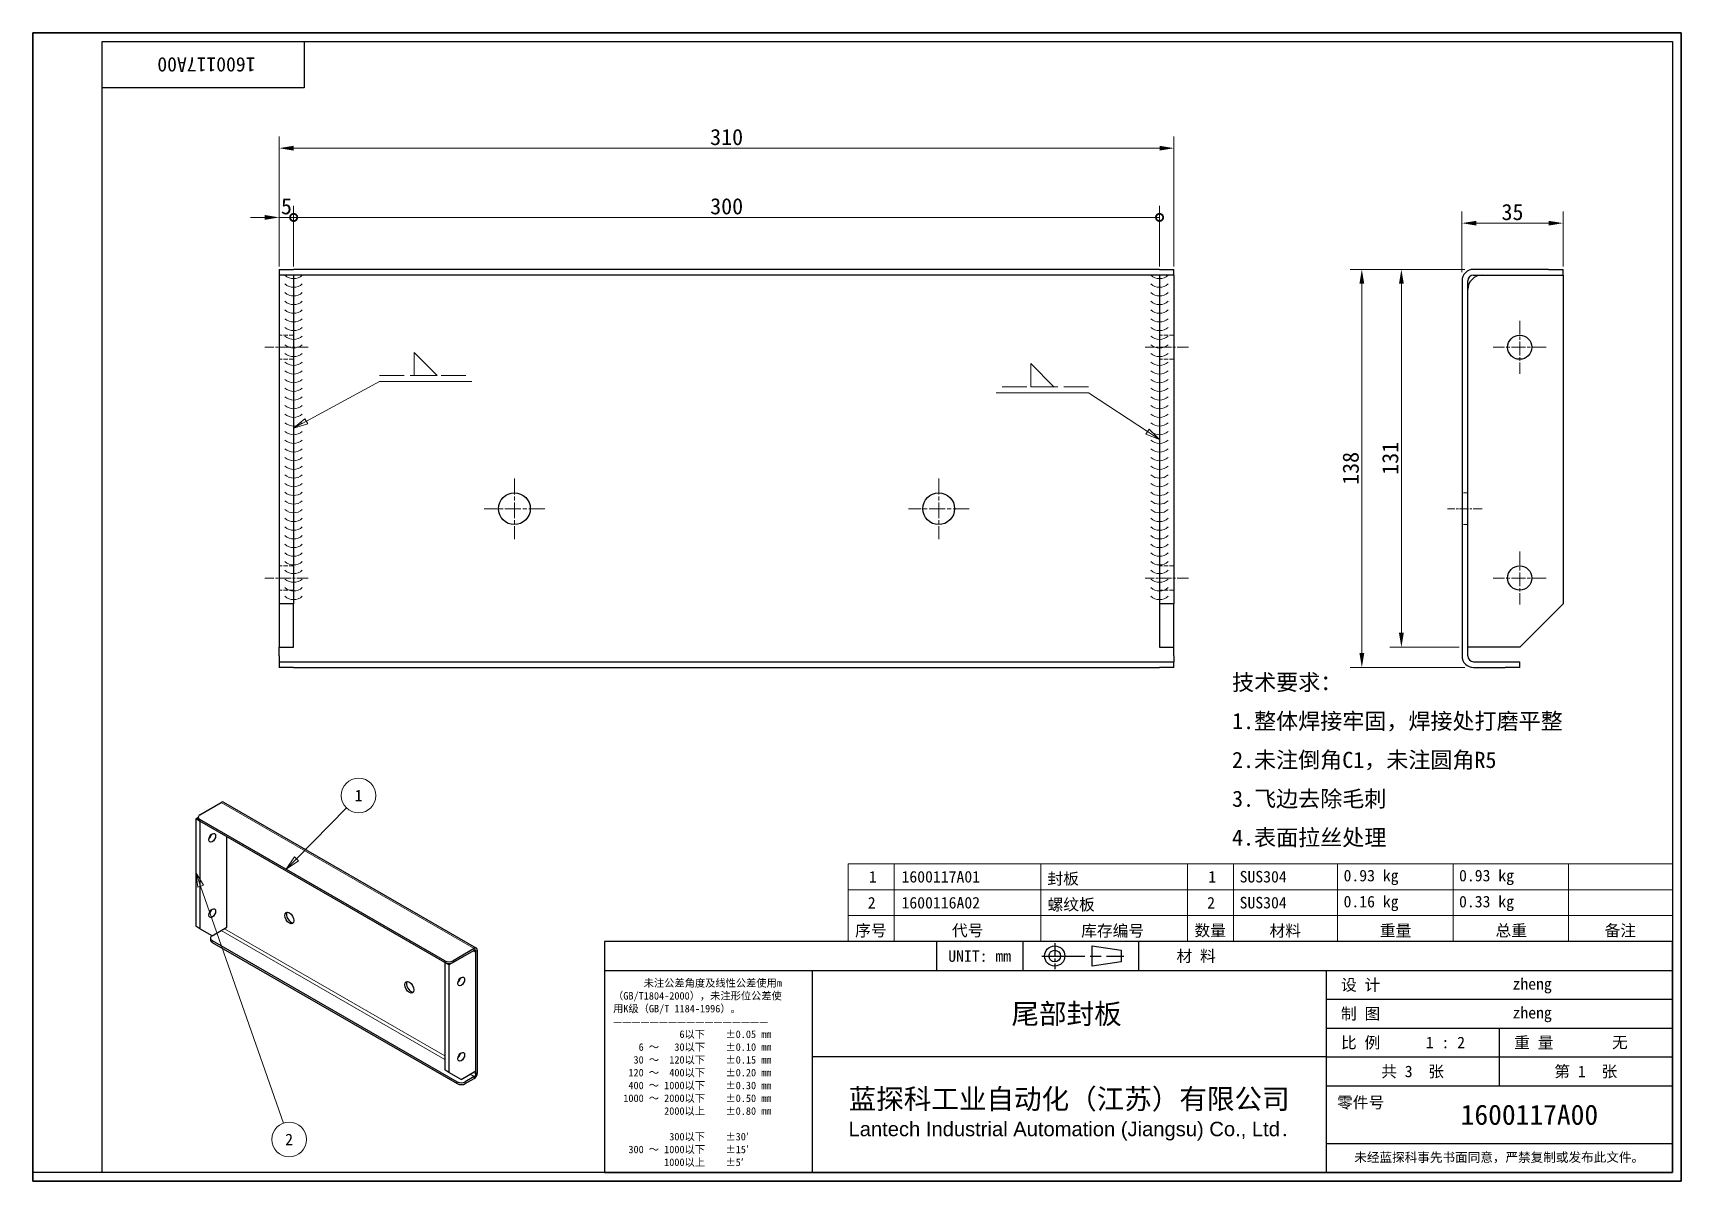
# Model space of a CAD drawing. Header units: millimetres. Extents: x 12 to 583, y 11 to 409.
import ezdxf
from ezdxf.enums import TextEntityAlignment as Align

# ---------------------------------------------------------------- set-up
doc = ezdxf.new("R2010")
doc.units = ezdxf.units.MM
doc.header["$LTSCALE"] = 2
doc.linetypes.add('CHAIN', pattern=[0.3543, 0.2362, -0.0295, 0.0591, -0.0295])
doc.linetypes.add('DASHED', pattern=[0.2067, 0.1654, -0.0413])
for name, color, linetype, lineweight in [('1', 7, 'Continuous', 18), ('可见 (ISO)', 7, 'Continuous', 25), ('可见窄的 (ISO)', 7, 'Continuous', 18), ('图框 (ISO)', 7, 'Continuous', 35), ('标题 (ISO)', 7, 'Continuous', 25)]:
    doc.layers.add(name, color=color, linetype=linetype, lineweight=lineweight)
for name, color, linetype, lineweight, true_color in [('中心标记 (ISO)', 1, 'CHAIN', 18, 0xff0000), ('中心线 (ISO)', 1, 'CHAIN', 18, 0xff0000), ('尺寸 (ISO)', 7, 'Continuous', 18, 0x008000), ('符号 (ISO)', 7, 'Continuous', 18, 0x008000), ('隐藏 (ISO)', 5, 'DASHED', 18, 0x0000ff)]:
    doc.layers.add(name, color=color, linetype=linetype, lineweight=lineweight, true_color=true_color)
doc.styles.add('文本样式164', font='SimSun.ttf')
doc.styles.add('文本样式165', font='SimSun.ttf')
doc.styles.add('文本样式74', font='SimSun.ttf')
doc.styles.add('最新国标', font='simfang.ttf')
doc.styles.add('注释文本 (ISO)', font='simfang.ttf')
doc.dimstyles.new('默认 (GB)', dxfattribs={"dimscale": 2, "dimtxt": 2.8, "dimasz": 2.5, "dimexe": 2, "dimexo": 1.5, "dimgap": 0.5, "dimtad": 1, "dimtoh": 1, "dimdsep": 46, "dimtxsty": '最新国标', "dimcen": 0.09, "dimdle": 10, "dimclrd": 256, "dimclre": 256, "dimclrt": 256, "dimaunit": 1, "dimadec": 3, "dimazin": 2, "dimtfac": 0.535714, "dimtdec": 3, "dimtmove": 0, "dimatfit": 3, "dimfxl": 0, "dimtolj": 1, "dimlwd": -1, "dimlwe": -1, "dimarcsym": 0})

# ---------------------------------------------------------------- blocks, each defined once
blk = doc.blocks.new('图框 最新国标')
at = {"layer": '图框 (ISO)'}
for p, q in [((6, 7), (6, 204.5)), ((6, 204.5), (291.5, 204.5)), ((291.5, 204.5), (291.5, 5.5)), ((6, 7), (6, 5.5)), ((6, 7), (6, 5.5)), ((291.5, 5.5), (6, 5.5))]:
    blk.add_line(p, q, dxfattribs=at)
at = {"layer": '图框 (ISO)', "color": 7, "linetype": 'Continuous', "lineweight": 25}
for p, q in [((18, 203), (290, 203)), ((18, 7), (18, 203)), ((18, 203), (290, 203)), ((53, 203), (53, 195)), ((290, 203), (290, 7)), ((290, 203), (290, 7)), ((53, 195), (18, 195)), ((290, 7), (6, 7)), ((290, 7), (18, 7))]:
    blk.add_line(p, q, dxfattribs=at)
at = {"layer": '图框 (ISO)', "style": '文本样式74'}
blk.add_attdef('零件代号_001', (44.55, 200.25), '', height=2.5, rotation=180, dxfattribs=at)
blk = doc.blocks.new('标题栏 最新国标')
at = {"layer": '标题 (ISO)'}
for p, q in [((381.98, -183.84), (196.98, -183.84)), ((196.98, -183.84), (196.98, -223.84)), ((254.48, -183.84), (254.48, -188.84)), ((269.48, -183.84), (269.48, -188.84)), ((281.48, -188.09), (281.48, -184.59)), ((281.48, -184.59), (286.48, -185.34)), ((286.48, -185.34), (286.48, -187.34)), ((289.48, -183.84), (289.48, -188.84)), ((381.98, -223.84), (381.98, -183.84)), ((383.48, -183.84), (383.48, -225.34)), ((286.48, -187.34), (281.48, -188.09)), ((196.98, -188.84), (381.98, -188.84)), ((232.98, -188.84), (232.98, -223.84)), ((321.98, -188.84), (321.98, -223.84)), ((321.98, -193.84), (381.98, -193.84)), ((321.98, -198.84), (381.98, -198.84)), ((351.98, -198.84), (351.98, -208.84)), ((321.98, -203.84), (232.98, -203.84)), ((321.98, -203.84), (381.98, -203.84)), ((321.98, -208.84), (381.98, -208.84)), ((321.98, -218.84), (381.98, -218.84)), ((196.98, -223.84), (381.98, -223.84)), ((383.48, -225.34), (196.98, -225.34))]:
    blk.add_line(p, q, dxfattribs=at)
at = {"layer": '标题 (ISO)', "linetype": 'CHAIN', "ltscale": 5.000333}
blk.add_line((274.98, -184.09), (274.98, -188.59), dxfattribs=at)
at = {"layer": '标题 (ISO)', "linetype": 'CHAIN', "ltscale": 15.834605}
blk.add_line((272.73, -186.34), (286.98, -186.34), dxfattribs=at)
at = {"layer": '标题 (ISO)'}
for radius in [1.75, 1]:
    blk.add_circle((274.98, -186.34), radius, dxfattribs=at)
at = {"layer": '1', "style": '文本样式164'}
for s, p in [('UNIT: mm', (261.98, -186.34)), ('材 料', (299.48, -186.34)), ('设 计', (327.98, -191.34)), ('制 图', (327.98, -196.34)), ('比 例', (327.98, -201.34)), ('重 量', (357.98, -201.34)), ('共 3  张', (336.98, -206.34)), ('第 1  张', (366.98, -206.34))]:
    blk.add_text(s, height=2, dxfattribs=at).set_placement(p, align=Align.MIDDLE_CENTER)
at = {"layer": '标题 (ISO)', "style": '注释文本 (ISO)'}
for s, insert, char_height, attachment_point, line_spacing_factor in [('\\fSimSun|b0|i0;{\\H1.3000;      未注公差角度及线性公差使用m\\P}\\fSimSun|b0|i0;{\\H1.3000;（GB/T1804-2000），未注形位公差使\\P}\\fSimSun|b0|i0;{\\H1.3000;用K级（GB/T 1184-1996）。\\P}\\fSimSun|b0|i0;{\\H1.3000;—————————————————\\P}\\fSimSun|b0|i0;{\\H1.3000;             6以下    ±0.05 mm\\P}\\fSimSun|b0|i0;{\\H1.3000;     6 ～   30以下    ±0.10 mm\\P}\\fSimSun|b0|i0;{\\H1.3000;    30 ～  120以下    ±0.15 mm\\P}\\fSimSun|b0|i0;{\\H1.3000;   120 ～  400以下    ±0.20 mm\\P}\\fSimSun|b0|i0;{\\H1.3000;   400 ～ 1000以下    ±0.30 mm\\P}\\fSimSun|b0|i0;{\\H1.3000;  1000 ～ 2000以下    ±0.50 mm\\P}\\fSimSun|b0|i0;{\\H1.3000;          2000以上    ±0.80 mm\\P}\\fSimSun|b0|i0;{\\H1.3000;\\P}\\fSimSun|b0|i0;{\\H1.3000;           300以下    ±30′\\P}\\fSimSun|b0|i0;{\\H1.3000;   300 ～ 1000以下    ±15′\\P}\\fSimSun|b0|i0;{\\H1.3000;          1000以上    ±5′}', (198.48, -206.63), 1.3, 4, 1.023913), ('{\\fMicrosoft YaHei|b0|i0|c134|p34;\\H1.75x;蓝探科工业自动化（江苏）有限公司\\P\\fArial|b0|i0|c0|p34;\\H0.71429x;Lantech Industrial Automation (Jiangsu) Co., Ltd\\fFangSong|b0|i0|c134|p49;.\\H1.15195x; }', (277.48, -213.84), 2, 5, 0.978695)]:
    blk.add_mtext(s, dxfattribs=dict(at, insert=insert, char_height=char_height, attachment_point=attachment_point, line_spacing_factor=line_spacing_factor))
at = {"layer": '标题 (ISO)', "attachment_point": 5, "style": '注释文本 (ISO)'}
for s, insert, char_height in [('\\fFangSong|b0|i0;零件号', (327.98, -211.84), 2), ('\\fSimSun|b0|i0;{\\H1.6000;未经蓝探科事先书面同意，严禁复制或发布此文件。}', (351.98, -221.34), 1.6)]:
    blk.add_mtext(s, dxfattribs=dict(at, insert=insert, char_height=char_height))
at = {"layer": '标题 (ISO)', "style": '注释文本 (ISO)'}
blk.add_attdef('材料', text='', height=2, dxfattribs=at).set_placement((324.48, -186.34), align=Align.MIDDLE_CENTER)
at = {"layer": '标题 (ISO)'}
for tag, p, height, style in [('设计人_001', (354.29, -192.16), 2, '注释文本 (ISO)'), ('库存编号_001', (267.49, -198.11), 3.5, '文本样式165'), ('设计人_001', (354.29, -197.16), 2, '注释文本 (ISO)'), ('视图比例_001', (339.26, -202.33), 2, '注释文本 (ISO)'), ('质量\\P3;_001', (371.53, -202.3), 2, '注释文本 (ISO)'), ('零件代号_001', (345.31, -215.59), 3.5, '文本样式165')]:
    blk.add_attdef(tag, p, '', height=height, dxfattribs=dict(at, style=style))
blk = doc.blocks.new('_DotSmall')
at = {"color": 0, "linetype": 'ByBlock', "const_width": 0.5}
blk.add_lwpolyline([(-0.0625, 0, 1), (0.0625, 0, 1)], format="xyb", close=True, dxfattribs=at)
blk = doc.blocks.new('*D5')
at = {"layer": 'Defpoints', "color": 0, "transparency": 16777216}
for p in [(102.32, 345.05), (97.32, 325.05), (102.32, 325.05)]:
    blk.add_point(p, dxfattribs=at)
at = {"layer": '尺寸 (ISO)', "color": 116, "true_color": 0x00803f, "transparency": 16777216}
for p, q in [((97.32, 328.05), (97.32, 349.05)), ((102.32, 328.05), (102.32, 349.05)), ((92.32, 345.05), (87.32, 345.05)), ((97.32, 345.05), (102.32, 345.05)), ((102.32, 345.05), (107.32, 345.05))]:
    blk.add_line(p, q, dxfattribs=at)
blk.add_solid([(92.32, 345.88), (92.32, 344.22), (97.32, 345.05)], dxfattribs=at)
at = {"layer": '尺寸 (ISO)', "color": 116, "true_color": 0x00803f, "transparency": 16777216, "xscale": 5, "yscale": 5, "zscale": 5, "rotation": 180}
blk.add_blockref('_DotSmall', (102.32, 345.05), dxfattribs=at)
at = {"layer": '尺寸 (ISO)', "transparency": 16777216, "insert": (99.82, 348.88), "char_height": 5.6, "attachment_point": 5, "style": '最新国标'}
blk.add_mtext('\\A1;5', dxfattribs=at)
blk = doc.blocks.new('*D7')
at = {"layer": 'Defpoints', "color": 0, "transparency": 16777216}
for p in [(402.32, 345.05), (102.32, 325.05), (402.32, 325.05)]:
    blk.add_point(p, dxfattribs=at)
at = {"layer": '尺寸 (ISO)', "color": 116, "true_color": 0x00803f, "transparency": 16777216}
for p, q in [((102.32, 328.05), (102.32, 349.05)), ((402.32, 328.05), (402.32, 349.05)), ((102.32, 345.05), (402.32, 345.05))]:
    blk.add_line(p, q, dxfattribs=at)
at = {"layer": '尺寸 (ISO)', "color": 116, "true_color": 0x00803f, "transparency": 16777216, "xscale": 5, "yscale": 5, "zscale": 5, "rotation": 180}
blk.add_blockref('_DotSmall', (102.32, 345.05), dxfattribs=at)
at = {"layer": '尺寸 (ISO)', "color": 116, "true_color": 0x00803f, "transparency": 16777216, "xscale": 5, "yscale": 5, "zscale": 5}
blk.add_blockref('_DotSmall', (402.32, 345.05), dxfattribs=at)
at = {"layer": '尺寸 (ISO)', "transparency": 16777216, "insert": (252.34, 348.88), "char_height": 5.6, "attachment_point": 5, "style": '最新国标'}
blk.add_mtext('\\A1;300', dxfattribs=at)
blk = doc.blocks.new('*D8')
at = {"layer": 'Defpoints', "color": 0, "transparency": 16777216}
for p in [(407.32, 369.05), (97.32, 325.05), (407.32, 325.05)]:
    blk.add_point(p, dxfattribs=at)
at = {"layer": '尺寸 (ISO)', "color": 116, "true_color": 0x00803f, "transparency": 16777216}
for p, q in [((97.32, 328.05), (97.32, 373.05)), ((407.32, 328.05), (407.32, 373.05)), ((102.32, 369.05), (402.32, 369.05))]:
    blk.add_line(p, q, dxfattribs=at)
for points in [[(102.32, 369.88), (102.32, 368.22), (97.32, 369.05)], [(402.32, 369.88), (402.32, 368.22), (407.32, 369.05)]]:
    blk.add_solid(points, dxfattribs=at)
at = {"layer": '尺寸 (ISO)', "transparency": 16777216, "insert": (252.32, 372.88), "char_height": 5.6, "attachment_point": 5, "style": '最新国标'}
blk.add_mtext('\\A1;310', dxfattribs=at)
blk = doc.blocks.new('*D9')
at = {"layer": 'Defpoints', "color": 0, "transparency": 16777216}
for p in [(511.11, 327.05), (486.11, 196.05), (509.11, 196.05)]:
    blk.add_point(p, dxfattribs=at)
at = {"layer": '尺寸 (ISO)', "color": 116, "true_color": 0x00803f, "transparency": 16777216}
for p, q in [((508.11, 327.05), (482.11, 327.05)), ((486.11, 322.05), (486.11, 201.05)), ((506.11, 196.05), (482.11, 196.05))]:
    blk.add_line(p, q, dxfattribs=at)
for points in [[(485.28, 322.05), (486.95, 322.05), (486.11, 327.05)], [(485.28, 201.05), (486.95, 201.05), (486.11, 196.05)]]:
    blk.add_solid(points, dxfattribs=at)
at = {"layer": '尺寸 (ISO)', "transparency": 16777216, "insert": (482.28, 261.55), "char_height": 5.6, "attachment_point": 5, "rotation": 90, "style": '最新国标'}
blk.add_mtext('\\A1;131', dxfattribs=at)
blk = doc.blocks.new('*D10')
at = {"layer": 'Defpoints', "color": 0, "transparency": 16777216}
for p in [(542.11, 343.05), (507.11, 323.05), (542.11, 325.05)]:
    blk.add_point(p, dxfattribs=at)
at = {"layer": '尺寸 (ISO)', "color": 116, "true_color": 0x00803f, "transparency": 16777216}
for p, q in [((507.11, 326.05), (507.11, 347.05)), ((512.11, 343.05), (537.11, 343.05)), ((542.11, 328.05), (542.11, 347.05))]:
    blk.add_line(p, q, dxfattribs=at)
for points in [[(512.11, 343.88), (512.11, 342.22), (507.11, 343.05)], [(537.11, 343.88), (537.11, 342.22), (542.11, 343.05)]]:
    blk.add_solid(points, dxfattribs=at)
at = {"layer": '尺寸 (ISO)', "transparency": 16777216, "insert": (524.61, 346.88), "char_height": 5.6, "attachment_point": 5, "style": '最新国标'}
blk.add_mtext('\\A1;35', dxfattribs=at)
blk = doc.blocks.new('明细栏')
at = {"layer": '符号 (ISO)'}
for p, q in [((290, 60.51), (147.2, 60.51)), ((147.2, 60.51), (147.2, 51.5)), ((155.2, 60.51), (155.2, 51.5)), ((180.6, 60.51), (180.6, 51.5)), ((206, 60.51), (206, 51.5)), ((214, 60.51), (214, 51.5)), ((232, 60.51), (232, 51.5)), ((252, 60.51), (252, 51.5)), ((272, 60.51), (272, 51.5)), ((290, 60.51), (290, 51.5)), ((290, 56), (147.2, 56)), ((290, 51.5), (147.2, 51.5)), ((147.2, 47), (147.2, 51.5)), ((155.2, 47), (155.2, 51.5)), ((180.6, 47), (180.6, 51.5)), ((206, 47), (206, 51.5)), ((214, 47), (214, 51.5)), ((232, 47), (232, 51.5)), ((252, 47), (252, 51.5)), ((272, 47), (272, 51.5)), ((290, 47), (290, 51.5)), ((290, 47), (147.2, 47))]:
    blk.add_line(p, q, dxfattribs=at)
at = {"layer": '符号 (ISO)', "char_height": 2, "attachment_point": 7, "style": '注释文本 (ISO)'}
for s, insert in [('1', (150.81, 57.24)), ('1600117A01', (156.46, 57.21)), ('封板', (181.74, 56.69)), ('1', (209.61, 57.24)), ('SUS304', (215.03, 57.22)), ('0.93 kg', (233.04, 56.79)), ('0.93 kg', (253.04, 56.79)), ('2', (150.61, 52.74)), ('1600116A02', (156.46, 52.71)), ('螺纹板', (181.76, 52.2)), ('2', (209.41, 52.74)), ('SUS304', (215.03, 52.72)), ('0.16 kg', (233.04, 52.28)), ('0.33 kg', (253.04, 52.28)), ('序号', (148.42, 47.7)), ('代号', (165.19, 47.72)), ('库存编号', (187.58, 47.65)), ('数量', (207.21, 47.71)), ('材料', (220.21, 47.67)), ('重量', (239.33, 47.77)), ('总重', (259.36, 47.74)), ('备注', (278.25, 47.72))]:
    blk.add_mtext(s, dxfattribs=dict(at, insert=insert))
blk = doc.blocks.new('引出序号1')
at = {"layer": '符号 (ISO)'}
for p, q in [((35.05, 56.6), (34.22, 58.96)), ((35.52, 56.77), (34.22, 58.96)), ((34.22, 58.96), (34.57, 56.44)), ((34.57, 56.44), (35.52, 56.77)), ((35.05, 56.6), (49.38, 15.54))]:
    blk.add_line(p, q, dxfattribs=at)
at = {"layer": '符号 (ISO)', "flags": 128}
blk.add_lwpolyline([(35.52, 56.77), (34.22, 58.96), (34.57, 56.44), (35.52, 56.77)], dxfattribs=at)
at = {"layer": '符号 (ISO)'}
blk.add_circle((50.37, 12.71), 3, dxfattribs=at)
blk.add_solid([(35.52, 56.77), (34.22, 58.96), (34.57, 56.44), (35.52, 56.77)], dxfattribs=at)
at = {"layer": '符号 (ISO)', "insert": (50.37, 12.71), "char_height": 2, "attachment_point": 5, "style": '注释文本 (ISO)'}
blk.add_mtext('2', dxfattribs=at)
blk = doc.blocks.new('*D13')
at = {"layer": 'Defpoints', "color": 0, "transparency": 16777216}
for p in [(511.11, 327.05), (472.41, 189.05), (511.11, 189.05)]:
    blk.add_point(p, dxfattribs=at)
at = {"layer": '尺寸 (ISO)', "color": 116, "true_color": 0x00803f, "transparency": 16777216}
for p, q in [((508.11, 327.05), (468.41, 327.05)), ((472.41, 322.05), (472.41, 194.05)), ((508.11, 189.05), (468.41, 189.05))]:
    blk.add_line(p, q, dxfattribs=at)
for points in [[(471.58, 322.05), (473.25, 322.05), (472.41, 327.05)], [(471.58, 194.05), (473.25, 194.05), (472.41, 189.05)]]:
    blk.add_solid(points, dxfattribs=at)
at = {"layer": '尺寸 (ISO)', "transparency": 16777216, "insert": (468.58, 258.05), "char_height": 5.6, "attachment_point": 5, "rotation": 90, "style": '最新国标'}
blk.add_mtext('\\A1;138', dxfattribs=at)
blk = doc.blocks.new('焊接符号标识符1')
at = {"layer": '符号 (ISO)'}
for p, q in [((76.03, 145.12), (72.03, 149.12)), ((72.03, 149.12), (72.03, 145.12)), ((53.36, 137.19), (66.03, 144.07)), ((66.03, 144.07), (82.03, 144.07)), ((72.03, 145.12), (76.03, 145.12)), ((53.12, 137.63), (51.16, 136)), ((53.36, 137.19), (51.16, 136)), ((53.6, 136.75), (53.12, 137.63)), ((51.16, 136), (53.6, 136.75))]:
    blk.add_line(p, q, dxfattribs=at)
at = {"layer": '符号 (ISO)', "linetype": 'DASHED', "ltscale": 12.901145}
blk.add_line((66.03, 145.12), (82.03, 145.12), dxfattribs=at)
at = {"layer": '符号 (ISO)', "flags": 128}
blk.add_lwpolyline([(53.12, 137.63), (51.16, 136), (53.6, 136.75), (53.12, 137.63)], dxfattribs=at)
at = {"layer": '符号 (ISO)'}
blk.add_solid([(53.12, 137.63), (51.16, 136), (53.6, 136.75), (53.12, 137.63)], dxfattribs=at)
blk = doc.blocks.new('焊接符号标识符2')
at = {"layer": '符号 (ISO)'}
for p, q in [((182.86, 143.18), (178.86, 147.18)), ((178.86, 147.18), (178.86, 143.18)), ((178.86, 143.18), (182.86, 143.18)), ((188.86, 142.13), (172.86, 142.13)), ((199.07, 135.4), (188.86, 142.13)), ((199.35, 135.82), (198.8, 134.98)), ((198.8, 134.98), (201.16, 134.02)), ((199.07, 135.4), (201.16, 134.02)), ((201.16, 134.02), (199.35, 135.82))]:
    blk.add_line(p, q, dxfattribs=at)
at = {"layer": '符号 (ISO)', "linetype": 'DASHED', "ltscale": 12.901145}
blk.add_line((188.86, 143.18), (172.86, 143.18), dxfattribs=at)
at = {"layer": '符号 (ISO)', "flags": 128}
blk.add_lwpolyline([(198.8, 134.98), (201.16, 134.02), (199.35, 135.82), (198.8, 134.98)], dxfattribs=at)
at = {"layer": '符号 (ISO)'}
blk.add_solid([(198.8, 134.98), (201.16, 134.02), (199.35, 135.82), (198.8, 134.98)], dxfattribs=at)
blk = doc.blocks.new('引出序号2')
at = {"layer": '符号 (ISO)'}
for p, q in [((51.64, 61.34), (60.32, 70.18)), ((51.28, 61.69), (49.89, 59.55)), ((51.64, 61.34), (49.89, 59.55)), ((49.89, 59.55), (52, 60.99)), ((52, 60.99), (51.28, 61.69))]:
    blk.add_line(p, q, dxfattribs=at)
at = {"layer": '符号 (ISO)', "flags": 128}
blk.add_lwpolyline([(51.28, 61.69), (49.89, 59.55), (52, 60.99), (51.28, 61.69)], dxfattribs=at)
at = {"layer": '符号 (ISO)'}
blk.add_circle((62.41, 72.32), 3, dxfattribs=at)
blk.add_solid([(51.28, 61.69), (49.89, 59.55), (52, 60.99), (51.28, 61.69)], dxfattribs=at)
at = {"layer": '符号 (ISO)', "insert": (62.41, 72.32), "char_height": 2, "attachment_point": 5, "style": '注释文本 (ISO)'}
blk.add_mtext('1', dxfattribs=at)
blk = doc.blocks.new('Caterpillar1')
at = {"layer": '符号 (ISO)'}
for centre in [(51.16, 164.17), (51.16, 162.67), (51.16, 161.16), (51.16, 159.66), (51.16, 158.16), (51.16, 156.65), (51.16, 155.15), (51.16, 153.64), (51.16, 152.14), (51.16, 150.64), (51.16, 149.13), (51.16, 147.63), (51.16, 146.13), (51.16, 144.62), (51.16, 143.12), (51.16, 141.61), (51.16, 140.11), (51.16, 138.61), (51.16, 137.1), (51.16, 135.6), (51.16, 134.09), (51.16, 132.59), (51.16, 131.09), (51.16, 129.58), (51.16, 128.08), (51.16, 126.57), (51.16, 125.07), (51.16, 123.57), (51.16, 122.06), (51.16, 120.56), (51.16, 119.05), (51.16, 117.55), (51.16, 116.05), (51.16, 114.54), (51.16, 113.04), (51.16, 111.53), (51.16, 110.03), (51.16, 108.53)]:
    blk.add_arc(centre, 2.25, 228.1897, 311.8103, dxfattribs=at)
blk = doc.blocks.new('Caterpillar2')
at = {"layer": '符号 (ISO)'}
for centre in [(201.16, 164.17), (201.16, 162.67), (201.16, 161.16), (201.16, 159.66), (201.16, 158.16), (201.16, 156.65), (201.16, 155.15), (201.16, 153.64), (201.16, 152.14), (201.16, 150.64), (201.16, 149.13), (201.16, 147.63), (201.16, 146.13), (201.16, 144.62), (201.16, 143.12), (201.16, 141.61), (201.16, 140.11), (201.16, 138.61), (201.16, 137.1), (201.16, 135.6), (201.16, 134.09), (201.16, 132.59), (201.16, 131.09), (201.16, 129.58), (201.16, 128.08), (201.16, 126.57), (201.16, 125.07), (201.16, 123.57), (201.16, 122.06), (201.16, 120.56), (201.16, 119.05), (201.16, 117.55), (201.16, 116.05), (201.16, 114.54), (201.16, 113.04), (201.16, 111.53), (201.16, 110.03), (201.16, 108.53)]:
    blk.add_arc(centre, 2.25, 228.1897, 311.8103, dxfattribs=at)

msp = doc.modelspace()

# ---------------------------------------------------------------- linework, layer by layer
at = {"layer": '中心标记 (ISO)', "ltscale": 10.209674}
for p, q in [((527.112, 309.237), (527.112, 290.861)), ((536.3, 300.049), (517.924, 300.049)), ((527.112, 229.237), (527.112, 210.861)), ((536.3, 220.049), (517.924, 220.049))]:
    msp.add_line(p, q, dxfattribs=at)
at = {"layer": '中心标记 (ISO)', "ltscale": 11.667578}
for p, q in [((178.821, 254.549), (178.821, 233.549)), ((325.821, 254.549), (325.821, 233.549)), ((189.321, 244.049), (168.321, 244.049)), ((336.321, 244.049), (315.321, 244.049))]:
    msp.add_line(p, q, dxfattribs=at)
at = {"layer": '中心线 (ISO)', "ltscale": 8.333956}
for p, q in [((107.321, 300.049), (92.321, 300.049)), ((412.321, 300.049), (397.321, 300.049)), ((107.321, 220.049), (92.321, 220.049)), ((412.321, 220.049), (397.321, 220.049))]:
    msp.add_line(p, q, dxfattribs=at)
at = {"layer": '中心线 (ISO)', "ltscale": 6.667144}
msp.add_line((514.112, 244.049), (502.112, 244.049), dxfattribs=at)
at = {"layer": '可见 (ISO)'}
for p, q in [((97.321, 327.049), (102.321, 327.049)), ((97.321, 327.049), (97.321, 325.049)), ((402.321, 327.049), (102.321, 327.049)), ((402.321, 327.049), (407.321, 327.049)), ((407.321, 325.049), (407.321, 327.049)), ((537.112, 327.049), (511.112, 327.049)), ((537.112, 327.049), (542.112, 327.049)), ((542.112, 325.049), (542.112, 327.049)), ((102.321, 325.049), (97.321, 325.049)), ((97.321, 325.049), (97.321, 211.049)), ((102.321, 325.049), (102.321, 211.049)), ((402.321, 325.049), (102.321, 325.049)), ((407.321, 325.049), (402.321, 325.049)), ((402.321, 325.049), (402.321, 211.049)), ((407.321, 325.049), (407.321, 211.049)), ((507.112, 323.049), (507.112, 193.049)), ((509.112, 193.049), (509.112, 323.049)), ((509.112, 196.049), (509.112, 320.049)), ((511.112, 325.049), (537.112, 325.049)), ((514.112, 325.049), (542.112, 325.049)), ((542.112, 325.049), (542.112, 211.049)), ((97.321, 211.049), (97.321, 196.049)), ((102.321, 211.049), (97.321, 211.049)), ((102.321, 196.049), (102.321, 211.049)), ((402.321, 211.049), (402.321, 196.049)), ((407.321, 211.049), (402.321, 211.049)), ((407.321, 196.049), (407.321, 211.049)), ((542.112, 211.049), (527.112, 196.049)), ((97.321, 196.049), (102.321, 196.049)), ((97.321, 193.049), (97.321, 196.049)), ((402.321, 196.049), (407.321, 196.049)), ((407.321, 193.049), (407.321, 196.049)), ((527.112, 196.049), (509.112, 196.049)), ((97.321, 193.049), (97.321, 191.049)), ((97.321, 191.049), (102.321, 191.049)), ((97.321, 191.049), (97.321, 189.049)), ((102.321, 189.049), (97.321, 189.049)), ((102.321, 191.049), (402.321, 191.049)), ((102.321, 189.049), (402.321, 189.049)), ((402.321, 191.049), (407.321, 191.049)), ((407.321, 189.049), (402.321, 189.049)), ((407.321, 193.049), (407.321, 191.049)), ((407.321, 189.049), (407.321, 191.049)), ((511.112, 191.049), (522.112, 191.049)), ((511.112, 189.049), (522.112, 189.049)), ((522.112, 191.049), (527.112, 191.049)), ((527.112, 189.049), (522.112, 189.049)), ((527.112, 189.049), (527.112, 191.049)), ((69.271, 136.539), (69.271, 137.192)), ((69.857, 138.009), (77.211, 142.254)), ((78.011, 142.334), (165.692, 91.711)), ((69.271, 137.017), (68.443, 136.539)), ((69.857, 135.722), (68.443, 136.539)), ((68.443, 136.539), (68.443, 99.307)), ((154.71, 87.386), (69.857, 136.376)), ((69.857, 135.722), (69.857, 98.49)), ((154.71, 86.733), (69.857, 135.722)), ((79.191, 98.98), (79.191, 130.333)), ((69.857, 98.49), (68.443, 99.307)), ((74.1, 96.041), (69.857, 98.49)), ((74.1, 96.041), (79.191, 98.98)), ((73.514, 95.224), (73.514, 94.571)), ((74.1, 94.408), (158.953, 45.418)), ((74.1, 93.754), (158.953, 44.765)), ((164.892, 91.632), (157.538, 87.386)), ((156.124, 85.916), (154.71, 86.733)), ((154.71, 86.733), (154.71, 49.5)), ((164.044, 90.488), (156.124, 85.916)), ((156.124, 85.916), (156.124, 48.684)), ((164.892, 90.978), (157.538, 86.733)), ((165.044, 90.588), (164.63, 90.827)), ((165.458, 48.194), (165.458, 90.652)), ((165.458, 49.174), (165.458, 89.672)), ((166.024, 48.521), (166.024, 90.978)), ((156.124, 48.684), (154.71, 49.5)), ((160.367, 46.234), (156.124, 48.684)), ((160.367, 46.234), (165.458, 49.174)), ((164.892, 47.214), (161.781, 45.418)), ((161.781, 44.765), (164.892, 46.561))]:
    msp.add_line(p, q, dxfattribs=at)
for centre, radius in [((527.112, 300.049), 4.188), ((178.821, 244.049), 5.5), ((325.821, 244.049), 5.5), ((527.112, 220.049), 4.188)]:
    msp.add_circle(centre, radius, dxfattribs=at)
for centre, radius, start, end in [((511.112, 323.049), 4, 90, 180), ((514.112, 320.049), 5, 90, 180), ((511.112, 323.049), 2, 90, 180), ((511.112, 193.049), 4, 180, 270), ((511.112, 193.049), 2, 180, 270)]:
    msp.add_arc(centre, radius, start, end, dxfattribs=at)
for centre, major_axis, start_param, end_param in [((71.271, 137.192), (-2, 0), 5.4977871, 7.0685835), ((77.211, 140.948), (0.8, 1.386), 0, 0.7853982), ((71.271, 136.539), (-2, 0), 0, 0.7853982), ((72.686, 130.823), (0.838, 1.451), 4.1466744, 5.2781035), ((72.686, 104.695), (0.838, 1.451), 4.1466744, 5.2781035), ((101.394, 102.491), (-1.1, 1.905), 0.2600509, 2.8815418), ((75.514, 95.224), (-2, 0), 5.4977871, 7.0685835), ((75.514, 94.571), (-2, 0), 0, 0.7853982), ((164.892, 90.325), (0.8, 1.386), 5.4977871, 7.0685835), ((156.124, 88.202), (-2, 0), 0.7853982, 2.3561945), ((156.124, 87.549), (2, 0), 3.9269908, 5.4977871), ((164.044, 88.855), (1, 1.732), 5.4977871, 7.0685835), ((164.892, 90.325), (0.4, 0.693), 5.4977871, 7.0685835), ((142.972, 78.486), (-1.1, 1.905), 0.2600509, 2.8815418), ((158.953, 81.017), (0.838, 1.451), 4.1466744, 5.2781035), ((158.953, 54.889), (0.838, 1.451), 4.1466744, 5.2781035), ((164.892, 47.867), (0.8, 1.386), 3.9269908, 5.4977871), ((164.892, 47.867), (-0.4, -0.693), 0.7853982, 2.3561945), ((160.367, 46.234), (-2, 0), 0.7853982, 2.3561945), ((160.367, 45.581), (2, 0), 3.9269908, 5.4977871)]:
    msp.add_ellipse(centre, major_axis=major_axis, ratio=0.5773503, start_param=start_param, end_param=end_param, dxfattribs=at)
for centre, major_axis in [((74.1, 130.007), (-0.838, -1.451)), ((74.1, 103.879), (-0.838, -1.451)), ((100.828, 102.164), (1.1, -1.905)), ((142.406, 78.159), (1.1, -1.905)), ((160.367, 80.201), (-0.838, -1.451)), ((160.367, 54.073), (-0.838, -1.451))]:
    msp.add_ellipse(centre, major_axis=major_axis, ratio=0.5773503, dxfattribs=at)
at = {"layer": '可见窄的 (ISO)'}
for p, q in [((164.892, 91.632), (77.211, 142.254)), ((69.857, 135.722), (69.857, 136.376)), ((154.71, 53.093), (77.211, 97.837)), ((78.342, 98.49), (154.71, 54.399)), ((74.1, 93.754), (74.1, 94.408)), ((164.892, 90.978), (164.892, 91.632)), ((154.71, 87.386), (154.71, 86.733)), ((157.538, 86.733), (157.538, 87.386)), ((164.892, 90.978), (165.458, 90.652)), ((165.458, 90.652), (166.024, 90.978)), ((164.892, 47.214), (163.478, 48.031)), ((164.609, 48.684), (165.458, 48.194)), ((164.892, 46.561), (164.892, 47.214)), ((165.458, 48.194), (166.024, 48.521)), ((158.953, 45.418), (158.953, 44.765)), ((161.781, 44.765), (161.781, 45.418))]:
    msp.add_line(p, q, dxfattribs=at)
at = {"layer": '隐藏 (ISO)', "ltscale": 4.761642}
for p, q in [((102.321, 304.237), (97.321, 304.237)), ((407.321, 304.237), (402.321, 304.237)), ((102.321, 295.861), (97.321, 295.861)), ((407.321, 295.861), (402.321, 295.861)), ((102.321, 224.237), (97.321, 224.237)), ((407.321, 224.237), (402.321, 224.237)), ((102.321, 215.861), (97.321, 215.861)), ((407.321, 215.861), (402.321, 215.861))]:
    msp.add_line(p, q, dxfattribs=at)
at = {"layer": '隐藏 (ISO)', "ltscale": 1.904597}
for p, q in [((509.112, 249.549), (507.112, 249.549)), ((509.112, 238.549), (507.112, 238.549))]:
    msp.add_line(p, q, dxfattribs=at)

# ---------------------------------------------------------------- block references
at = {"xscale": 2, "yscale": 2, "zscale": 2}
msp.add_blockref('图框 最新国标', (0, 0), dxfattribs=at).add_auto_attribs({'零件代号_001': '1600117A00'})
ref = msp.add_blockref('标题栏 最新国标', (-183.965, 461.689), dxfattribs=dict(xscale=2, yscale=2, zscale=2))
ref.add_attrib('零件代号_001', '1600117A00', (506.659, 30.5), dxfattribs={"layer": '标题 (ISO)', "height": 7, "style": '文本样式165'})
ref.add_attrib('库存编号_001', '尾部封板', (351.017, 65.461), dxfattribs={"layer": '标题 (ISO)', "height": 7, "style": '文本样式165'})
ref.add_attrib('质量\\P3;_001', '无', (559.086, 57.08), dxfattribs={"layer": '标题 (ISO)', "height": 4, "style": '注释文本 (ISO)'})
ref.add_attrib('视图比例_001', '1 : 2', (494.56, 57.034), dxfattribs={"layer": '标题 (ISO)', "height": 4, "style": '注释文本 (ISO)'})
ref.add_attrib('设计人_001', 'zheng', (524.606, 77.366), dxfattribs={"layer": '标题 (ISO)', "height": 4, "style": '注释文本 (ISO)'})
ref.add_attrib('设计人_001', 'zheng', (524.606, 67.366), dxfattribs={"layer": '标题 (ISO)', "height": 4, "style": '注释文本 (ISO)'})
at = {"layer": '符号 (ISO)', "xscale": 2, "yscale": 2, "zscale": 2}
for name in ['Caterpillar1', 'Caterpillar2', '焊接符号标识符1', '焊接符号标识符2', '引出序号2', '明细栏', '引出序号1']:
    msp.add_blockref(name, (0, 0), dxfattribs=at)

# ---------------------------------------------------------------- texts
at = {"layer": '符号 (ISO)', "insert": (427.449, 156.689), "char_height": 5.6, "width": 125.75438, "attachment_point": 4, "line_spacing_factor": 1.441304, "style": '注释文本 (ISO)'}
msp.add_mtext('\\fFangSong|b0|i0;{\\H5.6000;技术要求：\\P}\\fFangSong|b0|i0;{\\H5.6000;1.整体焊接牢固，焊接处打磨平整\\P}\\fFangSong|b0|i0;{\\H5.6000;2.未注倒角C1，未注圆角R5\\P}\\fFangSong|b0|i0;{\\H5.6000;3.飞边去除毛刺\\P}\\fFangSong|b0|i0;{\\H5.6000;4.表面拉丝处理}', dxfattribs=at)

# ---------------------------------------------------------------- dimensions: what is measured, and where the dimension line sits
at = {"layer": '尺寸 (ISO)', "color": 116, "true_color": 0x00803f}
for base, p1, p2, angle, override, picture, middle in [((407.321, 369.049), (97.321, 325.049), (407.321, 325.049), 180, {"dimgap": 0.5, "dimtoh": 0, "dimdec": 2, "dimtol": 0, "dimlim": 0, "dimtp": 0, "dimtm": 0, "dimtdec": 3, "dimtofl": 0, "dimatfit": 1}, '*D8', (252.321, 369.049)), ((102.321, 345.049), (97.321, 325.049), (102.321, 325.049), 180, {"dimgap": 0.5, "dimtoh": 0, "dimdec": 2, "dimblk2": 'DotSmall', "dimsah": 1, "dimdle": 0, "dimtol": 0, "dimlim": 0, "dimtp": 0, "dimtm": 0, "dimtdec": 3, "dimtofl": 1, "dimatfit": 1}, '*D5', (99.821, 345.049)), ((402.321, 345.049), (102.321, 325.049), (402.321, 325.049), 180, {"dimgap": 0.5, "dimtoh": 0, "dimdec": 2, "dimblk1": 'DotSmall', "dimblk2": 'DotSmall', "dimsah": 1, "dimdle": 0, "dimtol": 0, "dimlim": 0, "dimtp": 0, "dimtm": 0, "dimtdec": 3, "dimtofl": 0, "dimatfit": 1}, '*D7', (252.341, 345.049)), ((542.112, 343.049), (507.112, 323.049), (542.112, 325.049), 180, {"dimgap": 0.5, "dimtoh": 0, "dimdec": 2, "dimtol": 0, "dimlim": 0, "dimtp": 0, "dimtm": 0, "dimtdec": 3, "dimtofl": 0, "dimatfit": 1}, '*D10', (524.612, 343.049)), ((472.413, 189.049), (511.112, 327.049), (511.112, 189.049), 90, {"dimgap": 0.5, "dimtoh": 0, "dimdec": 2, "dimtol": 0, "dimlim": 0, "dimtp": 0, "dimtm": 0, "dimtdec": 3, "dimtofl": 0, "dimatfit": 1}, '*D13', (472.413, 258.049)), ((486.112, 196.049), (511.112, 327.049), (509.112, 196.049), 90, {"dimgap": 0.5, "dimtoh": 0, "dimdec": 2, "dimtol": 0, "dimlim": 0, "dimtp": 0, "dimtm": 0, "dimtdec": 3, "dimtofl": 0, "dimatfit": 1}, '*D9', (486.112, 261.549))]:
    dim = msp.add_linear_dim(base=base, p1=p1, p2=p2, angle=angle, dimstyle='默认 (GB)', override=override, dxfattribs=at)
    dim.commit()
    dim.dimension.update_dxf_attribs({"geometry": picture, "text_midpoint": middle, "dimtype": 160})

doc.saveas('drawing.dxf')
